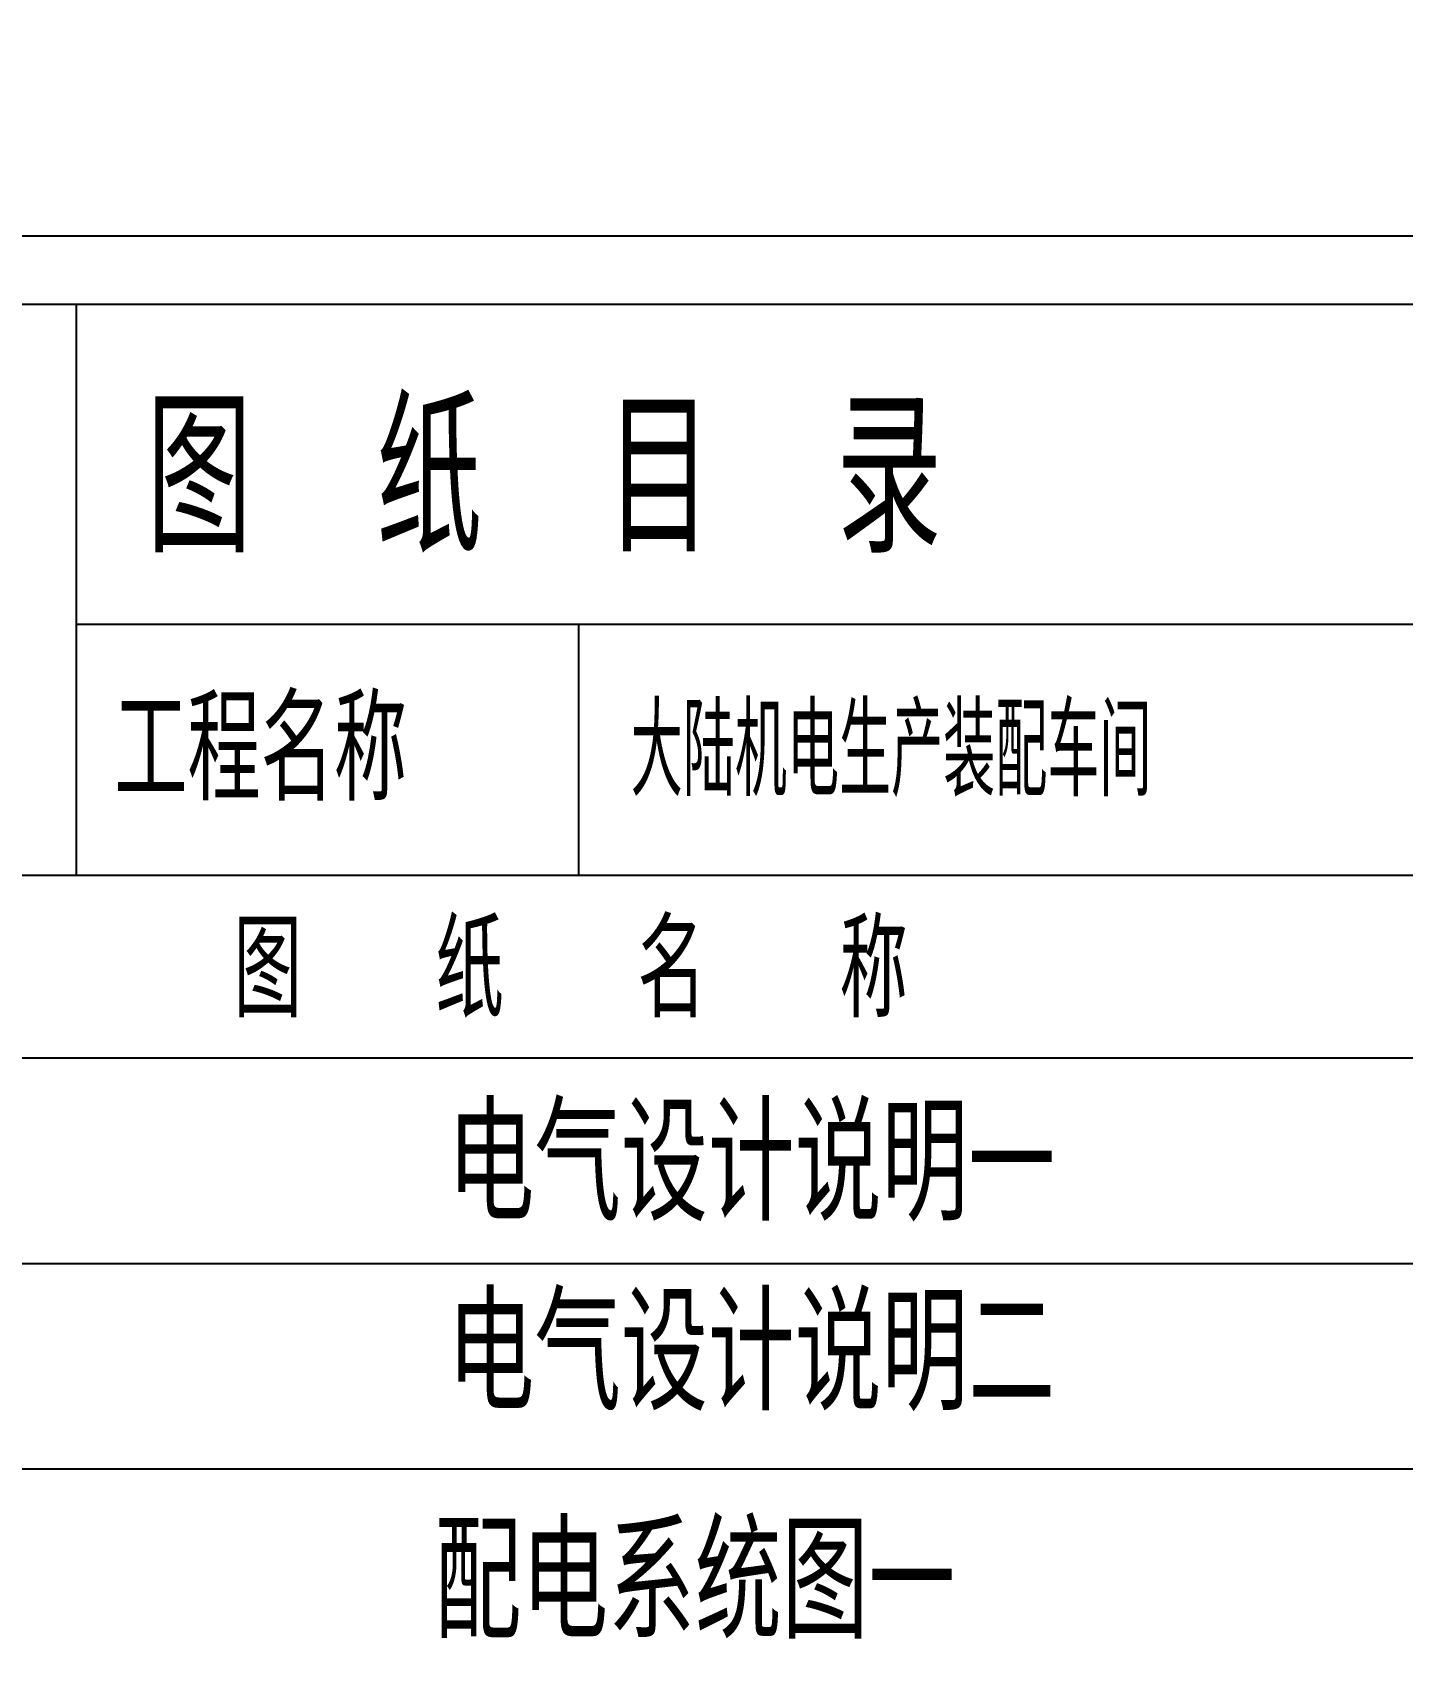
# Model space of a CAD drawing. Extents: x 2166032 to 5302137, y 581493 to 2416206.
# Drawn here: x 2948662 to 2954661, y 1069812 to 1076924 of the extents above; entities that cross this region are included whole.
import ezdxf
from ezdxf.enums import TextEntityAlignment as Align

# ---------------------------------------------------------------- set-up
doc = ezdxf.new("R2010")
doc.units = 0
doc.header["$LTSCALE"] = 1000
doc.header["$MEASUREMENT"] = 0
doc.layers.add('PUB_TITLE', color=137, linetype='Continuous')
doc.styles.add('CS1', font='tssdeng.shx', dxfattribs={"width": 0.8, "height": 500, "bigfont": 'tssdchn.shx'})
doc.styles.add('FS64F', font='!tssdeng.shx', dxfattribs={"width": 0.75, "bigfont": '!tssdchn.shx'})

msp = doc.modelspace()

# ---------------------------------------------------------------- linework, layer by layer
msp.add_circle((2604640.5, 1020101.3), 438608.5)
at = {"layer": 'PUB_TITLE'}
for p, q in [((2943726.9, 1076033.4, -200), (2961290.1, 1076033.4, -200)), ((2948853.1, 1075733.4, -200), (2948853.1, 1073233.4, -200)), ((2948853.1, 1074333.4, -200), (2955493.9, 1074333.4, -200)), ((2951053.1, 1074333.4, -200), (2951053.1, 1073233.4, -200)), ((2944126.9, 1072433.4, -200), (2960890.1, 1072433.4, -200)), ((2944126.9, 1071533.4, -200), (2960890.1, 1071533.4, -200)), ((2944126.9, 1070633.4, -200), (2960890.1, 1070633.4, -200))]:
    msp.add_line(p, q, dxfattribs=at)
at = {"layer": 'PUB_TITLE', "color": 30}
for p, q in [((2944126.9, 1075733.4, -200), (2960890.1, 1075733.4, -200)), ((2944126.9, 1073233.4, -200), (2960890.1, 1073233.4, -200))]:
    msp.add_line(p, q, dxfattribs=at)

# ---------------------------------------------------------------- texts
at = {"style": 'CS1', "width": 0.8}
for s, p in [('电气设计说明一', (2950479.4, 1071720.4)), ('电气设计说明二', (2950479.4, 1070890.1))]:
    msp.add_text(s, height=500, dxfattribs=at).set_placement(p)
msp.add_text('配电系统图一', height=500, dxfattribs=at).set_placement((2951562.5, 1069889.9), align=Align.CENTER)
at = {"layer": 'PUB_TITLE', "style": 'FS64F'}
for s, height, width, p in [('图   纸   目   录', 650, 0.75, (2949161.6, 1074647.3, -200)), ('工程名称', 450, 0.75, (2949020.2, 1073559.8, -200)), ('大陆机电生产装配车间', 400, 0.6, (2951281.6, 1073579.1)), ('图     纸     名     称', 420, 0.75, (2949542.5, 1072610.8, -200))]:
    msp.add_text(s, height=height, dxfattribs=dict(at, width=width)).set_placement(p)

doc.saveas('drawing.dxf')
